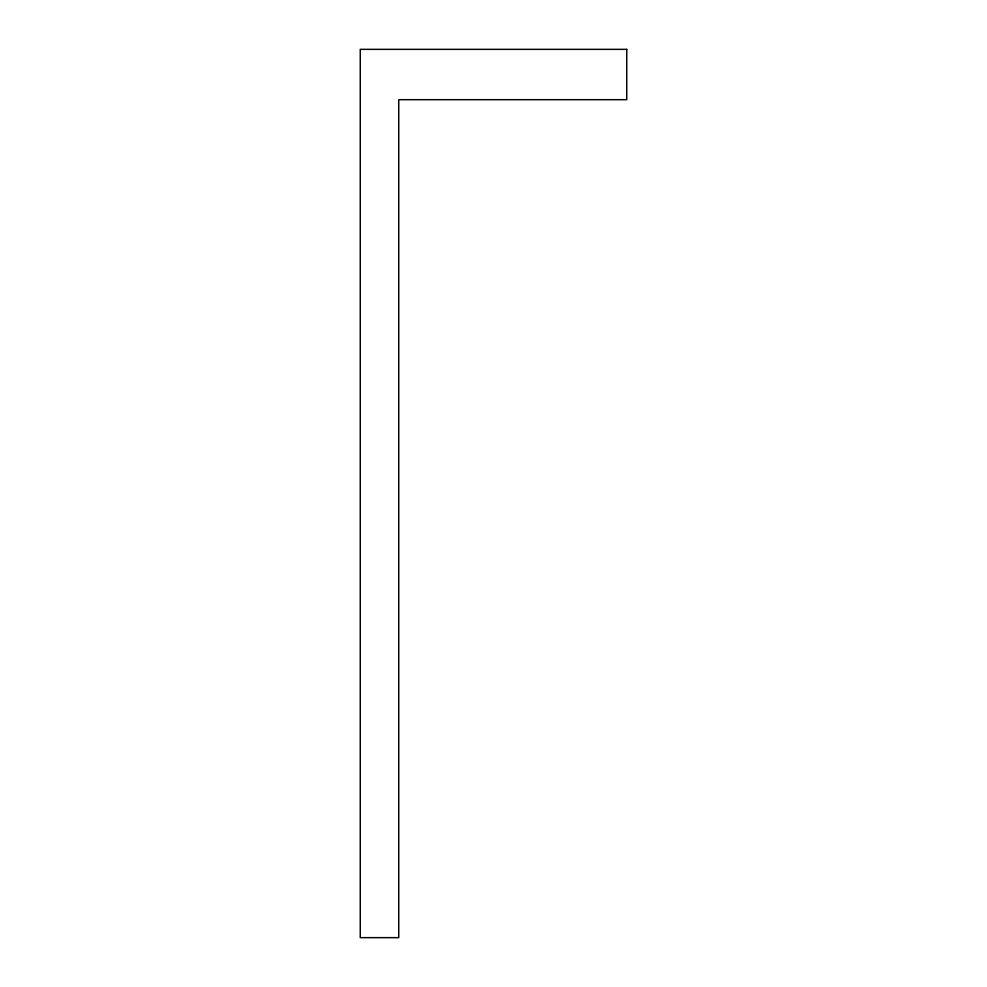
<?xml version="1.0" encoding="UTF-8"?>
<svg xmlns="http://www.w3.org/2000/svg" width="987" height="987" viewBox="0 0 987 987"><rect width="100%" height="100%" fill="white"/><g stroke="black" fill="none" stroke-linecap="round" stroke-linejoin="round"><path stroke-width="1.48" d="M626.745 49.35L360.255 49.35L360.255 937.65L398.748 937.65L398.748 99.687L626.745 99.687L626.745 49.35"/></g></svg>
